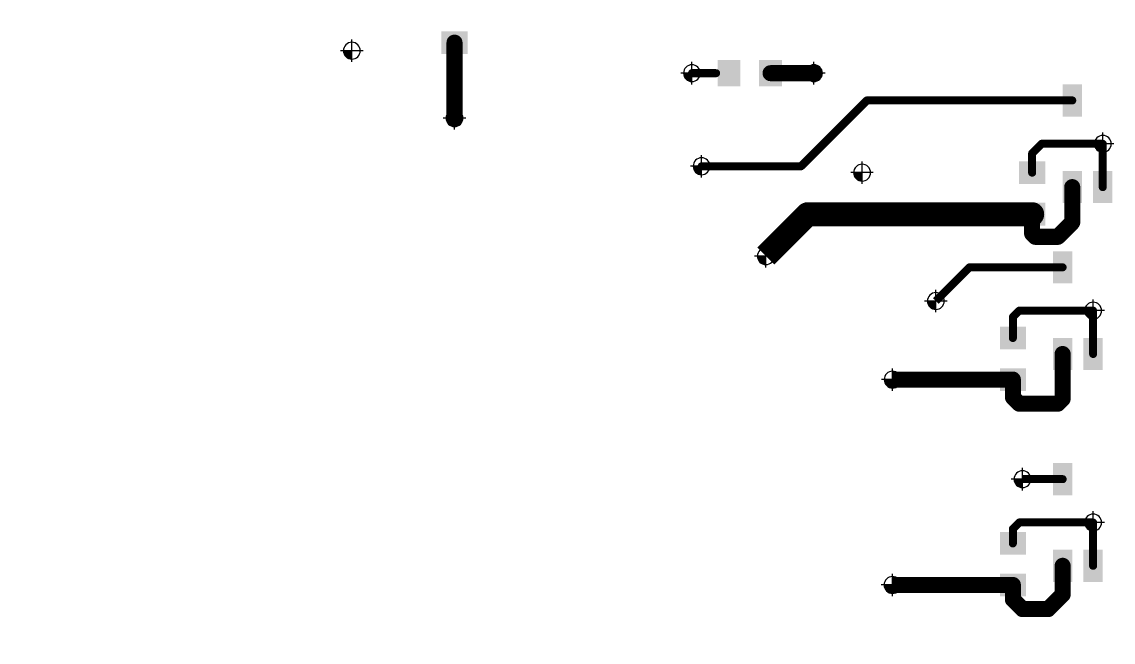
# Paper-space layout 'Layout1' of a CAD drawing. Header units: millimetres. Extents: x 0 to 841, y 0 to 594.
# Drawn here: x 228.2 to 296.2, y 367 to 405.7 of the extents above; entities that cross this region are included whole.
import ezdxf

# ---------------------------------------------------------------- set-up
doc = ezdxf.new("R2010")
doc.units = ezdxf.units.MM
doc.layers.get('0').update_dxf_attribs({"lineweight": 50})
for name, color, linetype in [('PDF _Геометрия', 7, 'Continuous'), ('PDF _Сплошная заливка', 7, 'Continuous'), ('TopLayer', 1, 'Continuous')]:
    doc.layers.add(name, color=color, linetype=linetype)
doc.styles.add('GOST-2.304_Type-B_italic', font='')
doc.styles.get('GOST-2.304_Type-B_italic').set_extended_font_data('GOST Common', italic=True)
doc.dimstyles.new('ISO-25', dxfattribs={"dimtxt": 2.5, "dimasz": 2.5, "dimexe": 1.25, "dimexo": 0.625, "dimtad": 1, "dimtxsty": 'Standard', "dimcen": 2.5, "dimadec": 0, "dimazin": 0, "dimtfac": 1, "dimtmove": 0, "dimatfit": 3, "dimfxl": 1, "dimarcsym": 0})

# ---------------------------------------------------------------- blocks, each defined once
blk = doc.blocks.new('_Open30')
at = {"color": 0, "linetype": 'ByBlock', "lineweight": -2}
for p, q in [((-1, 0.268), (0, 0)), ((0, 0), (-1, -0.268)), ((0, 0), (-1, 0))]:
    blk.add_line(p, q, dxfattribs=at)
blk = doc.blocks.new('*D96')
at = {"color": 0, "lineweight": -2, "transparency": 16777216}
for p, q in [((275.589, 544.86), (353.552, 544.86)), ((352.302, 348.86), (352.302, 540.86)), ((275.589, 344.86), (353.552, 344.86))]:
    blk.add_line(p, q, dxfattribs=at)
at = {"layer": 'Defpoints', "color": 0, "lineweight": 20, "transparency": 16777216}
for p in [(275.589, 544.86), (352.302, 544.86), (275.589, 344.86)]:
    blk.add_point(p, dxfattribs=at)
at = {"color": 0, "lineweight": -2, "transparency": 16777216, "xscale": 4, "yscale": 4, "zscale": 4}
for p, rotation in [((352.302, 544.86), 90), ((352.302, 344.86), 270)]:
    blk.add_blockref('_Open30', p, dxfattribs=dict(at, rotation=rotation))
at = {"color": 0, "transparency": 16777216, "insert": (349.88, 440.599), "char_height": 3, "attachment_point": 5, "rotation": 90, "style": 'GOST-2.304_Type-B_italic'}
blk.add_mtext('100{\\fGOST type B|b0|i1|c204|p34;\\C0;%%P0,1}', dxfattribs=at)

psp = doc.layouts.get("Layout1")

# ---------------------------------------------------------------- hatches: boundary and pattern name
h = psp.add_hatch()
h.set_pattern_fill('ANSI31', color=256, scale=2)
h.set_pattern_definition([(45, (-3061.2675, -2336.6747), (-4.490128, 4.490128), [])])
h.paths.add_polyline_path([(263.012, 501.629), (263.012, 502.521), (262.904, 502.521), (262.904, 503.055), (265.012, 503.055), (265.012, 503.563), (262.904, 503.563), (262.904, 504.097), (263.012, 504.097), (263.012, 504.845), (262.762, 505.012), (261.712, 504.577), (260.488, 505.084), (260.349, 505.418), (260.099, 505.418), (259.847, 504.809), (260.156, 504.063), (258.956, 504.063, -0.109718), (259.012, 503.809, -0.109718), (258.956, 503.555), (260.156, 503.555), (259.719, 502.501), (258.666, 502.065), (258.666, 503.265, -0.222109), (258.158, 503.265), (258.158, 502.065), (257.412, 502.374), (256.666, 502.065), (256.666, 503.265, -0.222109), (256.158, 503.265), (256.158, 502.065), (255.412, 502.374), (254.666, 502.065), (254.666, 503.265, -0.222109), (254.158, 503.265), (254.158, 502.065), (253.105, 502.501), (252.669, 503.555), (253.869, 503.555, -0.109718), (253.812, 503.809, -0.109718), (253.869, 504.063), (252.669, 504.063), (252.978, 504.809), (252.669, 505.555), (253.869, 505.555, -0.109718), (253.812, 505.809, -0.109718), (253.869, 506.063), (252.669, 506.063), (252.897, 506.614), (252.869, 506.656), (252.587, 506.629), (252.237, 505.784), (251.012, 505.277), (250.22, 505.605), (249.92, 505.605), (249.92, 505.563), (247.812, 505.563), (247.812, 505.055), (249.92, 505.055), (249.92, 504.521), (249.812, 504.521), (249.812, 502.629), (249.812, 500.629), (249.812, 499.629), (247.869, 499.629), (247.812, 499.605), (247.412, 499.605), (247.412, 496.809), (250.209, 496.809), (250.209, 497.209), (250.232, 497.265), (250.232, 499.209), (262.592, 499.209), (262.592, 497.265), (262.616, 497.209), (262.616, 496.809), (265.412, 496.809), (265.412, 499.605), (265.012, 499.605), (264.955, 499.629), (263.012, 499.629)])
h.paths.add_polyline_path([(263.012, 511.989), (264.955, 511.989), (265.012, 512.012), (265.412, 512.012), (265.412, 512.296), (265.204, 512.435), (264.958, 512.333), (263.734, 512.84), (263.226, 514.065), (263.448, 514.601), (263.309, 514.809), (262.616, 514.809), (262.616, 514.409), (262.592, 514.352), (262.592, 512.409), (258.7, 512.409), (258.7, 512.301), (258.166, 512.301), (258.166, 514.409), (257.658, 514.409), (257.658, 512.301), (257.616, 512.301), (257.616, 512.001), (257.944, 511.209), (257.437, 509.984), (256.832, 509.733), (256.832, 509.483), (257.412, 509.243), (258.158, 509.552), (258.158, 508.352, -0.222109), (258.666, 508.352), (258.666, 509.552), (259.719, 509.116), (260.156, 508.063), (258.956, 508.063, -0.109718), (259.012, 507.809, -0.109718), (258.956, 507.555), (260.156, 507.555), (259.905, 506.949), (259.947, 506.882), (260.228, 506.907), (260.488, 507.533), (261.712, 508.04), (262.762, 507.605), (262.783, 507.607), (263.012, 507.772), (263.012, 509.629)])
h.paths.add_polyline_path([(254.48, 511.209), (254.891, 512.201), (254.752, 512.409), (250.232, 512.409), (250.232, 514.352), (250.209, 514.409), (250.209, 514.809), (247.412, 514.809), (247.412, 512.012), (247.812, 512.012), (247.869, 511.989), (249.812, 511.989), (249.812, 509.629), (249.812, 508.468), (250.02, 508.329), (251.012, 508.74), (252.237, 508.233), (252.353, 507.953), (252.623, 507.953), (253.105, 509.116), (254.158, 509.552), (254.158, 508.352, -0.222109), (254.666, 508.352), (254.666, 509.552), (255.412, 509.243), (255.793, 509.401), (255.793, 509.651), (254.988, 509.984)])
h.paths.add_polyline_path([(203.958, 381.574), (203.641, 382.34), (203.958, 383.105), (204.724, 383.422), (206.262, 383.422), (206.262, 383.797), (204.724, 383.797), (203.958, 384.114), (203.641, 384.88), (203.958, 385.645), (204.724, 385.962), (206.262, 385.962), (206.262, 386.337), (204.724, 386.337), (203.958, 386.654), (203.641, 387.42), (203.958, 388.185), (204.724, 388.502), (206.262, 388.502), (206.262, 388.877), (204.724, 388.877), (203.958, 389.194), (203.641, 389.96), (203.958, 390.725), (204.724, 391.042), (206.262, 391.042), (206.262, 391.417), (204.724, 391.417), (203.958, 391.734), (203.641, 392.5), (203.958, 393.265), (204.724, 393.582), (206.262, 393.582), (206.262, 393.957), (204.724, 393.957), (203.958, 394.274), (203.933, 394.336), (203.784, 394.336), (203.286, 394.542), (202.661, 395.168), (202.455, 395.665), (202.455, 398.665), (196.57, 398.665), (196.52, 398.415), (196.689, 398.345), (197.006, 397.58), (196.689, 396.814), (195.924, 396.497), (194.262, 396.497), (194.262, 396.239), (194.72, 396.239), (194.72, 395.04), (194.812, 395.04, -0.169966), (194.865, 395.102, -0.766507), (195.099, 395.04), (195.624, 395.04, -0.257933), (195.764, 395.294), (195.228, 395.294), (195.228, 396.239), (195.924, 396.239), (196.772, 395.888), (197.018, 395.294), (196.083, 395.294, -0.257933), (196.224, 395.04, -0.257916), (196.083, 394.786), (197.018, 394.786), (196.772, 394.192), (195.924, 393.84), (195.228, 393.84), (195.228, 394.786), (195.764, 394.786, -0.257916), (195.624, 395.04), (195.099, 395.04, -0.267396), (195.036, 394.932, -0.766507), (194.803, 394.994), (194.72, 394.994), (194.72, 393.84), (194.262, 393.84), (194.262, 393.582), (195.924, 393.582), (196.689, 393.265), (197.006, 392.5), (196.689, 391.734), (195.924, 391.417), (194.262, 391.417), (194.262, 391.042), (195.924, 391.042), (196.689, 390.725), (197.006, 389.96), (196.689, 389.194), (195.924, 388.877), (194.262, 388.877), (194.262, 388.502), (195.924, 388.502), (196.689, 388.185), (197.006, 387.42), (196.689, 386.654), (195.924, 386.337), (194.262, 386.337), (194.262, 385.962), (195.924, 385.962), (196.689, 385.645), (197.006, 384.88), (196.689, 384.114), (195.924, 383.797), (194.262, 383.797), (194.262, 383.422), (195.924, 383.422), (196.689, 383.105), (197.006, 382.34), (196.689, 381.574), (195.924, 381.257), (194.262, 381.257), (194.262, 380.882), (195.924, 380.882), (196.689, 380.565), (197.006, 379.8), (196.689, 379.034), (196.401, 378.915), (196.451, 378.665), (200.524, 378.665), (200.524, 379.575, -0.414214), (200.399, 379.7, -1), (200.649, 379.7, -0.414214), (200.524, 379.575), (200.524, 378.665), (204.196, 378.665), (204.246, 378.915), (203.958, 379.034), (203.641, 379.8), (203.958, 380.565), (204.699, 380.872), (204.699, 381.267)])
h.paths.add_polyline_path([(200.578, 383.146), (200.578, 384.346, -0.222109), (200.07, 384.346), (200.07, 383.146), (199.016, 383.582), (198.58, 384.636), (199.78, 384.636, -0.109718), (199.724, 384.89, -0.109718), (199.78, 385.144), (198.58, 385.144), (198.848, 385.79), (198.58, 386.436), (199.78, 386.436, -0.109718), (199.724, 386.69, -0.109718), (199.78, 386.944), (198.58, 386.944), (198.889, 387.69), (198.58, 388.436), (199.78, 388.436, -0.109718), (199.724, 388.69, -0.109718), (199.78, 388.944), (198.58, 388.944), (198.848, 389.59), (198.58, 390.236), (199.78, 390.236, -0.109718), (199.724, 390.49, -0.109718), (199.78, 390.744), (198.58, 390.744), (198.848, 391.39), (198.58, 392.036), (199.78, 392.036, -0.109718), (199.724, 392.29, -0.109718), (199.78, 392.544), (198.58, 392.544), (199.016, 393.597), (200.07, 394.033), (200.07, 392.833, -0.222109), (200.578, 392.833), (200.578, 394.033), (201.631, 393.597), (202.067, 392.544), (200.867, 392.544, -0.109718), (200.924, 392.29, -0.109718), (200.867, 392.036), (202.067, 392.036), (201.8, 391.39), (202.067, 390.744), (200.867, 390.744, -0.109718), (200.924, 390.49, -0.109718), (200.867, 390.236), (202.067, 390.236), (201.8, 389.59), (202.067, 388.944), (200.867, 388.944, -0.109718), (200.924, 388.69, -0.109718), (200.867, 388.436), (202.067, 388.436), (201.758, 387.69), (202.067, 386.944), (200.867, 386.944, -0.109718), (200.924, 386.69, -0.109718), (200.867, 386.436), (202.067, 386.436), (201.8, 385.79), (202.067, 385.144), (200.867, 385.144, -0.109718), (200.924, 384.89, -0.109718), (200.867, 384.636), (202.067, 384.636), (201.631, 383.582)], flags=16)
h.paths.add_polyline_path([(199.974, 384.89, -1), (200.674, 384.89, -1)], flags=0)
h.paths.add_polyline_path([(199.974, 386.69, -1), (200.674, 386.69, -1)], flags=0)
h.paths.add_polyline_path([(199.974, 388.69, -1), (200.674, 388.69, -1)], flags=0)
h.paths.add_polyline_path([(199.974, 390.49, -1), (200.674, 390.49, -1)], flags=0)
h.paths.add_polyline_path([(199.974, 392.29, -1), (200.674, 392.29, -1)], flags=0)
at = {"layer": 'PDF _Сплошная заливка', "transparency": 33554559}
for points in [[(248.233, 403.865, 0.414259), (248.758, 403.34), (248.758, 403.34), (248.758, 403.34), (248.758, 403.865), (248.758, 403.865)], [(269.433, 402.465, 0.414208), (269.958, 401.94), (269.958, 401.94), (269.958, 401.94), (269.958, 402.465), (269.958, 402.465)], [(277.033, 402.465, 0.414259), (277.558, 401.94), (277.558, 401.94), (277.558, 401.94), (277.558, 402.465), (277.558, 402.465)], [(254.633, 399.665, 0.414208), (255.158, 399.14), (255.158, 399.14), (255.158, 399.14), (255.158, 399.665), (255.158, 399.665)], [(295.033, 398.065, 0.19888), (295.187, 397.694), (295.187, 397.694, 0.198906), (295.558, 397.54), (295.558, 397.54), (295.558, 397.54), (295.558, 398.065), (295.558, 398.065)], [(270.033, 396.665, 0.414208), (270.558, 396.14), (270.558, 396.14), (270.558, 396.14), (270.558, 396.665), (270.558, 396.665)], [(280.033, 396.265, 0.414208), (280.558, 395.74), (280.558, 395.74), (280.558, 395.74), (280.558, 396.265), (280.558, 396.265)], [(274.033, 391.065, 0.414208), (274.558, 390.54), (274.558, 390.54), (274.558, 390.54), (274.558, 391.065), (274.558, 391.065)], [(284.633, 388.265, 0.414236), (285.158, 387.74), (285.158, 387.74), (285.158, 387.74), (285.158, 388.265), (285.158, 388.265)], [(294.433, 387.665, 0.414208), (294.958, 387.14), (294.958, 387.14), (294.958, 387.14), (294.958, 387.665), (294.958, 387.665)], [(281.938, 383.369, 0.414236), (282.463, 382.844), (282.463, 382.844), (282.463, 382.844), (282.463, 383.369), (282.463, 383.369)], [(290.033, 377.165, 0.414259), (290.558, 376.64), (290.558, 376.64), (290.558, 376.64), (290.558, 377.165), (290.558, 377.165)], [(294.433, 374.465, 0.414186), (294.958, 373.94), (294.958, 373.94), (294.958, 373.94), (294.958, 374.465), (294.958, 374.465)], [(281.929, 370.569, 0.414259), (282.454, 370.044), (282.454, 370.044), (282.454, 370.044), (282.454, 370.569), (282.454, 370.569)]]:
    psp.add_hatch(color=7, dxfattribs=at).paths.add_polyline_path(points)

# ---------------------------------------------------------------- linework, layer by layer
at = {"layer": 'PDF _Геометрия', "lineweight": 9}
for points in [[(249.283, 403.865, 0.414036), (248.758, 404.39, 0.414036), (248.234, 403.865, 0.413811), (248.758, 403.34, 0.413811)], [(270.483, 402.465, 0.414315), (269.958, 402.99, 0.414315), (269.433, 402.465, 0.414315), (269.958, 401.94, 0.414315)], [(278.084, 402.465, 0.414315), (277.559, 402.99, 0.414315), (277.034, 402.465, 0.414315), (277.559, 401.94, 0.414315)], [(255.684, 399.665, 0.414315), (255.159, 400.19, 0.414315), (254.634, 399.665, 0.414315), (255.159, 399.14, 0.414315)], [(296.084, 398.065, 0.413811), (295.559, 398.59, 0.414036), (295.033, 398.065, 0.414036), (295.559, 397.54, 0.413811)], [(271.084, 396.665, 0.414036), (270.558, 397.19, 0.414315), (270.033, 396.665, 0.414315), (270.558, 396.14, 0.414036)], [(281.084, 396.265, 0.414315), (280.559, 396.79, 0.414315), (280.034, 396.265, 0.414315), (280.559, 395.74, 0.414315)], [(275.084, 391.065, 0.414315), (274.559, 391.59, 0.414315), (274.034, 391.065, 0.414315), (274.559, 390.54, 0.414315)], [(285.683, 388.265, 0.414315), (285.158, 388.79, 0.414315), (284.633, 388.265, 0.414315), (285.158, 387.74, 0.414315)], [(295.483, 387.665, 0.414315), (294.958, 388.19, 0.414315), (294.433, 387.665, 0.414315), (294.958, 387.14, 0.414315)], [(282.988, 383.369, 0.414315), (282.463, 383.894, 0.414315), (281.938, 383.369, 0.414315), (282.463, 382.844, 0.414315)], [(291.083, 377.165, 0.414315), (290.558, 377.69, 0.414315), (290.034, 377.165, 0.414315), (290.558, 376.64, 0.414315)], [(295.483, 374.465, 0.414315), (294.958, 374.99, 0.414315), (294.433, 374.465, 0.414315), (294.958, 373.94, 0.414315)], [(282.979, 370.57, 0.414315), (282.454, 371.095, 0.414315), (281.929, 370.57, 0.414315), (282.454, 370.045, 0.414315)]]:
    psp.add_lwpolyline(points, format="xyb", close=True, dxfattribs=at)
for points in [[(248.758, 403.165), (248.758, 404.565)], [(249.458, 403.865), (248.059, 403.865)], [(269.958, 401.765), (269.958, 403.165)], [(277.559, 401.765), (277.559, 403.165)], [(270.658, 402.465), (269.258, 402.465)], [(278.259, 402.465), (276.859, 402.465)], [(255.159, 398.965), (255.159, 400.365)], [(255.858, 399.665), (254.459, 399.665)], [(295.559, 397.365), (295.559, 398.765)], [(296.259, 398.065), (294.858, 398.065)], [(270.558, 395.965), (270.558, 397.365)], [(271.259, 396.665), (269.858, 396.665)], [(280.559, 395.565), (280.559, 396.965)], [(281.259, 396.265), (279.859, 396.265)], [(274.559, 390.365), (274.559, 391.765)], [(275.258, 391.065), (273.859, 391.065)], [(285.158, 387.565), (285.158, 388.965)], [(285.858, 388.265), (284.458, 388.265)], [(294.958, 386.965), (294.958, 388.365)], [(295.658, 387.665), (294.258, 387.665)], [(282.463, 382.67), (282.463, 384.069)], [(283.163, 383.369), (281.763, 383.369)], [(290.558, 376.465), (290.558, 377.865)], [(291.258, 377.165), (289.859, 377.165)], [(294.958, 373.765), (294.958, 375.165)], [(295.658, 374.465), (294.258, 374.465)], [(282.454, 369.87), (282.454, 371.269)], [(283.154, 370.57), (281.754, 370.57)]]:
    psp.add_lwpolyline(points, dxfattribs=at)
at = {"layer": 'TopLayer', "lineweight": 20}
for points, const_width in [([(255.158, 399.665), (255.158, 404.37)], 1), ([(269.958, 402.465), (271.463, 402.465)], 0.5), ([(274.854, 402.465), (277.558, 402.465)], 1), ([(276.758, 396.665), (280.858, 400.765)], 0.5), ([(280.858, 400.765), (293.658, 400.765)], 0.5), ([(291.158, 397.465), (291.758, 398.065)], 0.5), ([(291.758, 398.065), (295.558, 398.065)], 0.5), ([(295.558, 395.365), (295.558, 398.065)], 0.5), ([(291.158, 396.265), (291.158, 397.465)], 0.5), ([(270.558, 396.665), (276.758, 396.665)], 0.5), ([(293.658, 393.165), (293.658, 395.365)], 1), ([(274.558, 391.065), (277.167, 393.674)], 1.5), ([(277.167, 393.674), (291.158, 393.674)], 1.5), ([(291.158, 392.465), (291.158, 393.674)], 1), ([(292.758, 392.265), (293.658, 393.165)], 1), ([(291.158, 392.465), (291.358, 392.265)], 1), ([(291.358, 392.265), (292.758, 392.265)], 1), ([(285.158, 388.265), (287.258, 390.365)], 0.5), ([(287.258, 390.365), (293.058, 390.365)], 0.5), ([(289.958, 387.265), (290.358, 387.665)], 0.5), ([(290.358, 387.665), (294.958, 387.665)], 0.5), ([(294.958, 384.965), (294.958, 387.665)], 0.5), ([(289.958, 385.96), (289.958, 387.265)], 0.5), ([(293.058, 382.165), (293.058, 384.965)], 1), ([(282.463, 383.37), (289.958, 383.37)], 1), ([(289.958, 382.265), (289.958, 383.37)], 1), ([(289.958, 382.265), (290.358, 381.865)], 1), ([(290.358, 381.865), (292.758, 381.865)], 1), ([(292.758, 381.865), (293.058, 382.165)], 1), ([(290.558, 377.165), (293.058, 377.165)], 0.5), ([(289.958, 374.065), (290.358, 374.465)], 0.5), ([(289.958, 373.16), (289.958, 374.065)], 0.5), ([(290.358, 374.465), (294.958, 374.465)], 0.5), ([(294.958, 371.765), (294.958, 374.465)], 0.5), ([(293.058, 369.965), (293.058, 371.765)], 1), ([(282.454, 370.57), (289.958, 370.57)], 1), ([(289.958, 369.665), (289.958, 370.57)], 1), ([(289.958, 369.665), (290.558, 369.065)], 1), ([(292.158, 369.065), (293.058, 369.965)], 1), ([(290.558, 369.065), (292.158, 369.065)], 1)]:
    psp.add_lwpolyline(points, dxfattribs=dict(at, const_width=const_width))
for points, const_width in [([(254.908, 404.37, 1), (255.408, 404.37, 1)], 0.5), ([(269.833, 402.465, 1), (270.083, 402.465, 1)], 0.25), ([(271.338, 402.465, 1), (271.588, 402.465, 1)], 0.25), ([(274.604, 402.465, 1), (275.104, 402.465, 1)], 0.5), ([(277.308, 402.465, 1), (277.808, 402.465, 1)], 0.5), ([(280.733, 400.765, 1), (280.983, 400.765, 1)], 0.25), ([(280.733, 400.765, 1), (280.983, 400.765, 1)], 0.25), ([(293.533, 400.765, 1), (293.783, 400.765, 1)], 0.25), ([(254.908, 399.665, 1), (255.408, 399.665, 1)], 0.5), ([(291.633, 398.065, 1), (291.883, 398.065, 1)], 0.25), ([(291.633, 398.065, 1), (291.883, 398.065, 1)], 0.25), ([(295.433, 398.065, 1), (295.683, 398.065, 1)], 0.25), ([(295.433, 398.065, 1), (295.683, 398.065, 1)], 0.25), ([(291.033, 397.465, 1), (291.283, 397.465, 1)], 0.25), ([(291.033, 397.465, 1), (291.283, 397.465, 1)], 0.25), ([(270.433, 396.665, 1), (270.683, 396.665, 1)], 0.25), ([(276.633, 396.665, 1), (276.883, 396.665, 1)], 0.25), ([(276.633, 396.665, 1), (276.883, 396.665, 1)], 0.25), ([(291.033, 396.265, 1), (291.283, 396.265, 1)], 0.25), ([(293.408, 395.365, 1), (293.908, 395.365, 1)], 0.5), ([(295.433, 395.365, 1), (295.683, 395.365, 1)], 0.25), ([(276.792, 393.674, 1), (277.542, 393.674, 1)], 0.75), ([(276.792, 393.674, 1), (277.542, 393.674, 1)], 0.75), ([(290.783, 393.674, 1), (291.533, 393.674, 1)], 0.75), ([(290.908, 393.674, 1), (291.408, 393.674, 1)], 0.5), ([(293.408, 393.165, 1), (293.908, 393.165, 1)], 0.5), ([(293.408, 393.165, 1), (293.908, 393.165, 1)], 0.5), ([(290.908, 392.465, 1), (291.408, 392.465, 1)], 0.5), ([(290.908, 392.465, 1), (291.408, 392.465, 1)], 0.5), ([(291.108, 392.265, 1), (291.608, 392.265, 1)], 0.5), ([(291.108, 392.265, 1), (291.608, 392.265, 1)], 0.5), ([(292.508, 392.265, 1), (293.008, 392.265, 1)], 0.5), ([(292.508, 392.265, 1), (293.008, 392.265, 1)], 0.5), ([(287.133, 390.365, 1), (287.383, 390.365, 1)], 0.25), ([(287.133, 390.365, 1), (287.383, 390.365, 1)], 0.25), ([(292.933, 390.365, 1), (293.183, 390.365, 1)], 0.25), ([(290.233, 387.665, 1), (290.483, 387.665, 1)], 0.25), ([(290.233, 387.665, 1), (290.483, 387.665, 1)], 0.25), ([(294.833, 387.665, 1), (295.083, 387.665, 1)], 0.25), ([(294.833, 387.665, 1), (295.083, 387.665, 1)], 0.25), ([(289.833, 387.265, 1), (290.083, 387.265, 1)], 0.25), ([(289.833, 387.265, 1), (290.083, 387.265, 1)], 0.25), ([(289.833, 385.96, 1), (290.083, 385.96, 1)], 0.25), ([(292.808, 384.965, 1), (293.308, 384.965, 1)], 0.5), ([(294.833, 384.965, 1), (295.083, 384.965, 1)], 0.25), ([(289.708, 383.37, 1), (290.208, 383.37, 1)], 0.5), ([(289.708, 383.37, 1), (290.208, 383.37, 1)], 0.5), ([(289.708, 382.265, 1), (290.208, 382.265, 1)], 0.5), ([(289.708, 382.265, 1), (290.208, 382.265, 1)], 0.5), ([(290.108, 381.865, 1), (290.608, 381.865, 1)], 0.5), ([(290.108, 381.865, 1), (290.608, 381.865, 1)], 0.5), ([(292.508, 381.865, 1), (293.008, 381.865, 1)], 0.5), ([(292.508, 381.865, 1), (293.008, 381.865, 1)], 0.5), ([(292.808, 382.165, 1), (293.308, 382.165, 1)], 0.5), ([(292.808, 382.165, 1), (293.308, 382.165, 1)], 0.5), ([(292.933, 377.165, 1), (293.183, 377.165, 1)], 0.25), ([(289.833, 374.065, 1), (290.083, 374.065, 1)], 0.25), ([(289.833, 374.065, 1), (290.083, 374.065, 1)], 0.25), ([(290.233, 374.465, 1), (290.483, 374.465, 1)], 0.25), ([(290.233, 374.465, 1), (290.483, 374.465, 1)], 0.25), ([(294.833, 374.465, 1), (295.083, 374.465, 1)], 0.25), ([(294.833, 374.465, 1), (295.083, 374.465, 1)], 0.25), ([(289.833, 373.16, 1), (290.083, 373.16, 1)], 0.25), ([(292.808, 371.765, 1), (293.308, 371.765, 1)], 0.5), ([(294.833, 371.765, 1), (295.083, 371.765, 1)], 0.25), ([(289.708, 370.57, 1), (290.208, 370.57, 1)], 0.5), ([(289.708, 370.57, 1), (290.208, 370.57, 1)], 0.5), ([(289.708, 369.665, 1), (290.208, 369.665, 1)], 0.5), ([(289.708, 369.665, 1), (290.208, 369.665, 1)], 0.5), ([(292.808, 369.965, 1), (293.308, 369.965, 1)], 0.5), ([(292.808, 369.965, 1), (293.308, 369.965, 1)], 0.5), ([(290.308, 369.065, 1), (290.808, 369.065, 1)], 0.5), ([(290.308, 369.065, 1), (290.808, 369.065, 1)], 0.5), ([(291.908, 369.065, 1), (292.408, 369.065, 1)], 0.5), ([(291.908, 369.065, 1), (292.408, 369.065, 1)], 0.5)]:
    psp.add_lwpolyline(points, format="xyb", close=True, dxfattribs=dict(at, const_width=const_width))
for points in [[(255.971, 403.658), (255.971, 405.081), (254.345, 403.658), (254.345, 405.081)], [(272.974, 403.278), (271.552, 403.278), (272.974, 401.652), (271.552, 401.652)], [(275.565, 403.278), (274.142, 403.278), (275.565, 401.652), (274.142, 401.652)], [(294.258, 401.765), (293.058, 401.765), (294.258, 399.765), (293.058, 399.765)], [(291.971, 395.554), (291.971, 396.976), (290.345, 395.554), (290.345, 396.976)], [(294.258, 396.365), (293.058, 396.365), (294.258, 394.365), (293.058, 394.365)], [(296.158, 396.365), (294.958, 396.365), (296.158, 394.365), (294.958, 394.365)], [(291.971, 392.963), (291.971, 394.385), (290.345, 392.963), (290.345, 394.385)], [(293.658, 391.365), (292.458, 391.365), (293.658, 389.365), (292.458, 389.365)], [(290.771, 385.249), (290.771, 386.672), (289.145, 385.249), (289.145, 386.672)], [(293.658, 385.965), (292.458, 385.965), (293.658, 383.965), (292.458, 383.965)], [(295.558, 385.965), (294.358, 385.965), (295.558, 383.965), (294.358, 383.965)], [(290.771, 382.658), (290.771, 384.081), (289.145, 382.658), (289.145, 384.081)], [(293.658, 378.165), (292.458, 378.165), (293.658, 376.165), (292.458, 376.165)], [(290.771, 372.449), (290.771, 373.872), (289.145, 372.449), (289.145, 373.872)], [(293.658, 372.765), (292.458, 372.765), (293.658, 370.765), (292.458, 370.765)], [(295.558, 372.765), (294.358, 372.765), (295.558, 370.765), (294.358, 370.765)], [(290.771, 369.858), (290.771, 371.281), (289.145, 369.858), (289.145, 371.281)]]:
    psp.add_solid(points, dxfattribs=at)

# ---------------------------------------------------------------- dimensions: what is measured, and where the dimension line sits
dim = psp.add_linear_dim(base=(352.302, 544.86), p1=(275.589, 344.86), p2=(275.589, 544.86), angle=90, text='100{\\fGOST type B|b0|i1|c204|p34;\\C0;%%P0,1}', dimstyle='ISO-25', override={"dimtxt": 3, "dimasz": 4, "dimexo": 0, "dimtxsty": 'GOST-2.304_Type-B_italic', "dimblk1": 'Open30', "dimblk2": 'Open30', "dimsah": 1})
dim.commit()
dim.dimension.update_dxf_attribs({"geometry": '*D96', "text_midpoint": (352.302, 440.599), "dimtype": 160})

doc.saveas('drawing.dxf')
